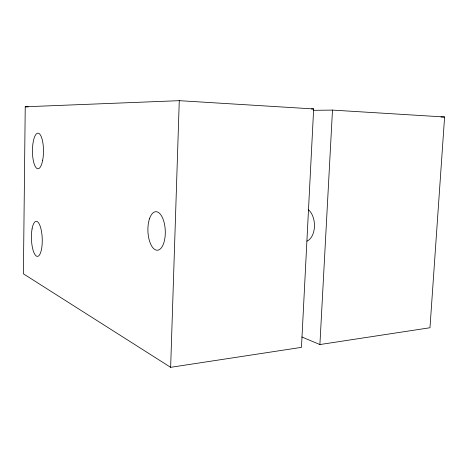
<?xml version="1.0" encoding="UTF-8"?>
<svg xmlns="http://www.w3.org/2000/svg" width="468" height="468" viewBox="0 0 468 468"><rect width="100%" height="100%" fill="white"/><g stroke="black" fill="none" stroke-linecap="round" stroke-linejoin="round"><path stroke-width="0.7" d="M25.231 106.774L23.4 273.827L170.644 367.327L301.468 347.361L313.648 108.939L179.273 100.673L25.231 106.774L28.139 106.92M170.644 367.327L179.273 100.673M319.896 344.547L332.491 110.097L444.6 116.994L429.975 327.752L319.896 344.547L301.842 336.983M311.489 108.968L313.648 108.939M313.548 110.319L332.491 110.097M440.95 116.988L444.6 116.994M308.225 209.547A17.029 10.653 87.1 0 1 314.443 226.629A17.029 10.653 87.1 0 1 306.873 241.172M149.468 218.825A19.276 8.676 87.7 0 0 155.832 249.994A19.276 8.676 87.7 0 0 164.49 224.096A19.276 8.676 87.7 0 0 149.468 218.825M42.687 160.167A17.802 5.517 -90 0 0 38.078 133.164A17.802 5.517 -90 0 0 33.134 159.565A17.802 5.517 -90 0 0 42.687 160.167M32.076 228.893A17.55 5.394 88 0 0 36.978 256.324A17.55 5.394 88 0 0 41.471 231.297A17.55 5.394 88 0 0 32.076 228.893"/></g></svg>
